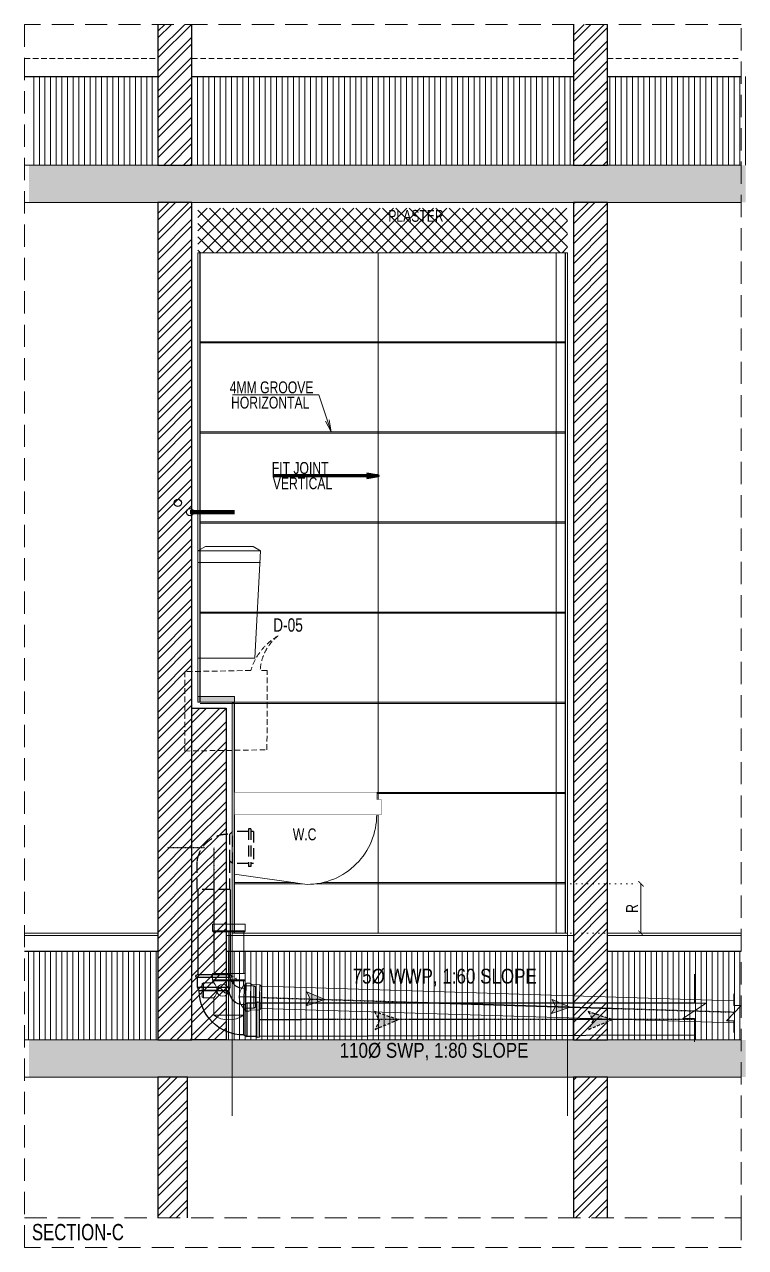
# Model space of a CAD drawing. Header units: inches. Extents: x 899679 to 12882928, y -3363313 to 527800.
# Drawn here: x 911283 to 913715, y 508995 to 513120 of the extents above; entities that cross this region are included whole.
import ezdxf

# ---------------------------------------------------------------- set-up
doc = ezdxf.new("R2010")
doc.units = ezdxf.units.IN
doc.header["$LTSCALE"] = 150
for name, pattern in [('CENTER', [2, 1.25, -0.25, 0.25, -0.25]), ('DASHED', [0.75, 0.5, -0.25]), ('DASHED2', [0.375, 0.25, -0.125]), ('DOT2', [0.125, 0, -0.125]), ('HIDDEN', [0.375, 0.25, -0.125]), ('HIDDEN2', [0.1875, 0.125, -0.0625])]:
    doc.linetypes.add(name, pattern=pattern)
for name, color, linetype, lineweight in [('DOTTED LINE-MSA', 3, 'HIDDEN2', 13), ('ele02', 4, 'Continuous', 9), ('FILING-MSA', 253, 'Continuous', 9), ('g-cent-sym', 8, 'Continuous', 15), ('g-ele-02', 8, 'Continuous', 9), ('g-r.c.c', 8, 'Continuous', 15), ('g-text', 8, 'Continuous', 9), ('g-wall', 8, 'Continuous', 30), ('P.FIXTURE-MSA', 8, 'Continuous', 5), ('P_SOIL WASTE PIPE', 6, 'DASHED2', 30), ('P_SW PIPE', 6, 'Continuous', 9), ('P_WW PIPE', 4, 'Continuous', 9), ('PLASTER', 3, 'Continuous', 9), ('SHEET', 7, 'Continuous', 13), ('TEXT DETAIL-MSA', 212, 'Continuous', 13), ('TILE', 8, 'Continuous', 13), ('WALL HATCH-MSA', 251, 'Continuous', 9), ('WALL TILE', 250, 'Continuous', 13)]:
    doc.layers.add(name, color=color, linetype=linetype, lineweight=lineweight)
for name, color, linetype in [('g-sol250', 8, 'Continuous'), ('P_DOMESTIC GRAVITY PIPE', 3, 'Continuous'), ('P_FLUSHING GRAVITY PIPE', 150, 'Continuous'), ('P_WASTE WATER PIPE', 4, 'DASHED2'), ('R.C.C HATCH-MSA', 250, 'Continuous'), ('TILE HATCH', 253, 'Continuous'), ('TILE SECTION', 152, 'Continuous')]:
    doc.layers.add(name, color=color, linetype=linetype)
doc.styles.add('AR', font='swisscl.ttf')
doc.styles.add('ARIAL', font='swisscl.ttf')
doc.styles.add('arial unicode', font='swisscl.ttf', dxfattribs={"height": 165})
doc.styles.add('PLUMBING TEXT', font='ARIALN.TTF')
doc.dimstyles.new('25', dxfattribs={"dimtxt": 40, "dimasz": 18, "dimexe": 0, "dimexo": 0, "dimgap": 10, "dimtad": 1, "dimdec": 0, "dimzin": 3, "dimdsep": 46, "dimtxsty": 'ARIAL', "dimblk": 'ARCHTICK', "dimcen": 0, "dimclrd": 256, "dimclre": 256, "dimclrt": 256, "dimadec": 0, "dimazin": 0, "dimtfac": 1, "dimtdec": 0, "dimtmove": 1, "dimatfit": 0, "dimfxl": 1, "dimtolj": 1, "dimtzin": 0, "dimlwd": 18, "dimlwe": 5, "dimarcsym": 0})
doc.dimstyles.new('75', dxfattribs={"dimtxt": 115, "dimasz": 50, "dimexe": 75, "dimexo": 0, "dimgap": 25, "dimtad": 1, "dimdec": 0, "dimzin": 0, "dimdsep": 46, "dimtxsty": 'ARIAL', "dimblk": 'ARCHTICK', "dimcen": 0.09, "dimdle": 75, "dimclrd": 256, "dimclre": 256, "dimclrt": 256, "dimadec": 0, "dimazin": 0, "dimtfac": 1, "dimtdec": 0, "dimtofl": 0, "dimtmove": 1, "dimatfit": 0, "dimfxl": 1, "dimtolj": 1, "dimtzin": 0, "dimlwd": -1, "dimlwe": -1, "dimarcsym": 0})
pattern_1 = [(45, (-914456.615, -541239.953), (-33.6759605, 33.6759605), []), (45, (-914434.165, -541239.953), (-33.6759605, 33.6759605), [])]

# ---------------------------------------------------------------- blocks, each defined once
blk = doc.blocks.new('_ArchTick')
at = {"color": 0, "linetype": 'ByBlock', "const_width": 0.15}
blk.add_lwpolyline([(-0.5, -0.5), (0.5, 0.5)], dxfattribs=at)
blk = doc.blocks.new('W.S SIDE ELE.')
for points in [[(479.6, 25), (0, 25), (0, 0), (479.6, 0)], [(494.6, 0), (0, 0), (0, -50), (494.6, -50)]]:
    blk.add_lwpolyline(points, close=True)
blk.add_lwpolyline([(479.6, -50), (0, -50), (0, -250.8), (244.5, -285.1, 0.414214), (479.6, -50)], format="xyb", close=True)
blk.add_wipeout([(479.6, 25), (0, 25), (0, 0), (479.6, 0)])
blk.add_wipeout([(494.6, 0), (0, 0), (0, -50), (494.6, -50)])
blk = doc.blocks.new('*D54')
at = {"layer": 'Defpoints', "color": 0, "transparency": 16777216}
for p in [(1823.8, 1227), (1823.8, 1060), (2079.1, 1060)]:
    blk.add_point(p, dxfattribs=at)
at = {"layer": 'TEXT DETAIL-MSA', "linetype": 'DOT2', "lineweight": 5, "transparency": 16777216}
for p, q in [((1823.8, 1227), (2079.1, 1227)), ((1823.8, 1060), (2079.1, 1060))]:
    blk.add_line(p, q, dxfattribs=at)
at = {"layer": 'TEXT DETAIL-MSA', "lineweight": 18, "transparency": 16777216}
blk.add_line((2079.1, 1227), (2079.1, 1060), dxfattribs=at)
at = {"layer": 'TEXT DETAIL-MSA', "linetype": 'ByBlock', "lineweight": 18, "transparency": 16777216, "xscale": 18, "yscale": 18, "zscale": 18}
for p, rotation in [((2079.1, 1227), 90), ((2079.1, 1060), 270)]:
    blk.add_blockref('_ArchTick', p, dxfattribs=dict(at, rotation=rotation))
at = {"layer": 'TEXT DETAIL-MSA', "transparency": 16777216, "insert": (2049.1, 1143.5), "char_height": 40, "attachment_point": 5, "rotation": 90, "style": 'ARIAL'}
blk.add_mtext('\\A1;R', dxfattribs=at)
blk = doc.blocks.new('A$C9c2250e5')
at = {"layer": 'P.FIXTURE-MSA'}
for p, q in [((-186, 376.4), (-211.2, 361.7)), ((-25.2, 376.4), (-186, 376.4)), ((-25.2, 376.4), (0, 361.7)), ((-211.2, 361.7), (-191.6, 0)), ((0, 361.7), (-211.2, 361.7)), ((0, 0), (0, 361.7)), ((0, 322.6), (-211.2, 322.6)), ((-191.6, 0), (0, 0))]:
    blk.add_line(p, q, dxfattribs=at)
blk = doc.blocks.new('A$C610D543C')
at = {"layer": 'P_SOIL WASTE PIPE'}
for p, q in [((0, -20.3), (0, 75.6)), ((-110, -20.3), (0, -20.3))]:
    blk.add_line(p, q, dxfattribs=at)
for points in [[(-190, 175.4), (-190, 66.9)], [(-190, 175.4), (-181.3, 175.4)], [(-181.3, 184.7), (-172.6, 184.7)], [(-181.3, 184.7), (-181.3, 57.7)], [(-172.6, 184.7), (-172.6, 57.7)], [(-172.6, 175.4), (-118.7, 175.4)], [(-118.7, 66.9), (-118.7, 175.4)], [(-118.7, 175.4), (-110, 166.8)], [(-110, 75.6), (-110, 166.8)], [(-110, 75.6), (-110, 166.8)], [(-190, 66.9), (-181.3, 66.9)], [(-181.3, 57.7), (-172.6, 57.7)], [(-172.6, 66.9), (-118.7, 66.9)], [(-118.7, 66.9), (-110, 75.6)], [(-110, -20.3), (-110, 75.6)]]:
    blk.add_lwpolyline(points, dxfattribs=at)
blk.add_arc((-104.1, 61.9), 105, 7.4857, 93.21, dxfattribs=at)
blk = doc.blocks.new('SOIL WASTE ARROW')
at = {"layer": 'P_SOIL WASTE PIPE', "ltscale": 0.025}
blk.add_hatch(color=256, dxfattribs=at).paths.add_polyline_path([(481729.92, -256826.03), (481737.16, -256823.3), (481735.75, -256826.03), (481737.16, -256828.77)])
at = {"layer": 'P_SOIL WASTE PIPE', "color": 7, "linetype": 'ByBlock', "ltscale": 0.025}
blk.add_lwpolyline([(481729.92, -256826.03), (481737.16, -256823.3), (481735.75, -256826.03), (481737.16, -256828.77), (481729.92, -256826.03)], close=True, dxfattribs=at)
blk = doc.blocks.new('A$Cd4e59e3e')
at = {"layer": 'P_SOIL WASTE PIPE', "linetype": 'Continuous'}
for p, q in [((-56, 0), (56, 0)), ((-55.6, -41.9), (-55.6, -8.6)), ((-55.6, -8.6), (56, -8.6)), ((56, -8.6), (56, -41.9)), ((-50.9, -53.1), (-55.6, -41.9)), ((56, -41.9), (-55.6, -41.9)), ((50.2, -53.1), (-50.9, -53.1)), ((56, -41.9), (50.2, -53.1)), ((-153.7, -207.1), (-153.7, -95.1)), ((-145.1, -95.1), (-111.8, -95.1)), ((-145.1, -206.7), (-145.1, -95.1)), ((-111.8, -95.1), (-100.6, -100.9)), ((-111.8, -95.1), (-100.6, -100.9)), ((-111.8, -95.1), (-111.8, -206.7)), ((-100.6, -100.9), (-100.6, -202)), ((-100.6, -202), (-111.8, -206.7)), ((-111.8, -206.7), (-145.1, -206.7))]:
    blk.add_line(p, q, dxfattribs=at)
at = {"layer": 'P_SOIL WASTE PIPE', "linetype": 'Continuous', "ltscale": 200}
for p, q in [((-111.8, -95.7), (-100.6, -101.4)), ((-111.8, -95.7), (-111.8, -207.3)), ((-111.8, -95.7), (-100.6, -101.4)), ((-111.8, -95.7), (-111.8, -207.3)), ((-100.6, -101.4), (-100.6, -202.5)), ((-100.6, -101.4), (-100.6, -202.5)), ((-100.6, -202.5), (-111.8, -207.3)), ((-100.6, -202.5), (-111.8, -207.3))]:
    blk.add_line(p, q, dxfattribs=at)
for radius in [48.3, 149.4]:
    blk.add_arc((-100.6, -53.1), radius, 270, 360, dxfattribs=at)
at = {"layer": 'P_SOIL WASTE PIPE', "linetype": 'Continuous'}
for centre, major_axis, start_param, end_param in [((-55.5, -4.3), (-3.06, 3.06), 5.596847, 8.613303), ((55.9, -4.3), (-3.05, 3.05), 2.381065, 5.472916), ((-149.4, -95.2), (-3.05, -3.05), 2.381065, 5.472916), ((-149.4, -206.6), (-3.06, -3.06), 5.596847, 8.613303)]:
    blk.add_ellipse(centre, major_axis=major_axis, ratio=1, start_param=start_param, end_param=end_param, dxfattribs=at)
blk = doc.blocks.new('ARR')
at = {"ltscale": 0.025}
h = blk.add_hatch(color=256, dxfattribs=at)
edge = h.paths.add_edge_path()
edge.add_line((249, 94), (0, 0))
edge.add_line((0, 0), (249, -94))
edge.add_line((249, -94), (200, 0))
edge.add_line((200, 0), (249, 94))
at = {"color": 7, "linetype": 'Continuous', "ltscale": 0.025}
blk.add_lwpolyline([(249, 94), (0, 0), (249, -94), (200, 0)], close=True, dxfattribs=at)
blk = doc.blocks.new('PIPE POINT 110 DIA')
at = {"linetype": 'ByBlock'}
for p, q in [((0, 55), (7.1, 62.1)), ((7.1, 62.1), (7.1, 0)), ((46.5, 62.1), (7.1, 62.1)), ((52.2, 63.3), (52.2, 0)), ((75.3, 63.5), (75.3, 0)), ((0, 55), (0, 0)), ((0, -55), (0, 0)), ((84.2, 0), (5.9, 0)), ((7.1, -62.1), (7.1, 0)), ((52.2, -63.3), (52.2, 0)), ((75.3, -63.5), (75.3, 0)), ((84.2, 57.3), (84.2, 0)), ((84.2, -57.3), (84.2, 0)), ((0, -55), (7.1, -62.1)), ((46.5, -62.1), (7.1, -62.1))]:
    blk.add_line(p, q, dxfattribs=at)
for points in [[(57.3, 69.2), (57.4, 69.2)], [(57.3, -69.2), (57.4, -69.2)]]:
    blk.add_lwpolyline(points, dxfattribs=at)
for centre, radius, start, end in [((46, 69.1), 7.11, 274.28722, 329.92906), ((58.5, 62.2), 7.15, 99.28525, 151.43975), ((64.1, 30.3), 39.5, 80.2351, 99.76905), ((69.6, 62.2), 7.15, 28.29022, 80.44476), ((82.2, 69), 7.15, 208.41222, 256.41464), ((79.3, 57.3), 4.94, 359.99999, 75.43306), ((79.3, -57.3), 4.94, 284.56694, 0.00002), ((46, -69.1), 7.11, 30.07094, 85.71277), ((58.5, -62.2), 7.15, 208.56024, 260.71475), ((64.1, -30.3), 39.5, 260.23094, 279.76491), ((69.6, -62.2), 7.15, 279.55525, 331.70977), ((82.2, -69), 7.15, 103.58535, 151.58778)]:
    blk.add_arc(centre, radius, start, end, dxfattribs=at)
blk = doc.blocks.new('A$C2030b0da')
at = {"layer": 'P_SOIL WASTE PIPE', "linetype": 'Continuous'}
blk.add_line((-86.5, 66.2, 0), (-80.7, 55, 0), dxfattribs=at)
at = {"layer": 'P_WW PIPE'}
for p, q in [((-163.3, 246.9, 0), (-53.3, 246.9, 0)), ((-163.3, 246.9, 0), (-163.3, 224.7, 0)), ((-163.3, 224.7, 0), (-53.3, 224.7, 0)), ((-161.5, 221.7, 0), (-163.3, 224.7, 0)), ((-161.5, 221.7, 0), (-55.1, 221.7, 0)), ((-158.3, 221.7, 0), (-158.3, 81.4, 0)), ((-108.3, 221.7, 0), (-108.3, 81.4, 0)), ((-58.3, 221.7, 0), (-58.3, 81.4, 0)), ((-55.1, 221.7, 0), (-53.3, 224.7, 0)), ((-53.3, 246.9, 0), (-53.3, 224.7, 0)), ((-199, 46.3), (-194, 49.3)), ((-199, 46.3), (-199, 2.3)), ((-194, 49.3), (-194, -0.7)), ((-159, 49.3), (-194, 49.3)), ((-54, 81.4), (-164, 81.4)), ((-164, 81.4), (-164, 59.3)), ((-54, 59.3), (-164, 59.3)), ((-162.2, 56.3), (-164, 59.3)), ((-55.8, 56.3), (-162.2, 56.3)), ((-159, 56.3), (-159, 49.3)), ((-59, 39.3), (-59, 56.3)), ((-59, 56.3), (-59, 39.3)), ((-55.8, 56.3), (-54, 59.3)), ((-54, 81.4), (-54, 59.3)), ((-149, 24.3), (-199, 24.3)), ((-194, -0.7), (-199, 2.3)), ((-74, 1.8), (-19, 1.8)), ((-59, 39.3), (-24, 39.3)), ((-24, 39.3), (-24, -35.7)), ((-19, 36.3), (-24, 39.3)), ((-19, 36.3), (-19, -32.7)), ((-159, -0.7), (-194, -0.7)), ((-159, -0.7), (-159, -59.2)), ((-59, -59.2), (-59, -35.7)), ((-59, -35.7), (-24, -35.7)), ((-19, -32.7), (-24, -35.7)), ((-59, -59.2), (-159, -59.2))]:
    blk.add_line(p, q, dxfattribs=at)
blk.add_circle((-129, 24.3), 20, dxfattribs=at)
for centre, radius, start, end in [((-185.2, 24.3), 36.3, 316.3972, 43.6028), ((-19.6, 1.8), 54.4, 136.3972, 223.6028), ((-109, 8.8), 84.4, 233.691, 306.309)]:
    blk.add_arc(centre, radius, start, end, dxfattribs=at)
blk.add_spline([(-149, 24.3), (-142.5, 31.3), (-129.5, 24.3), (-121.5, 15.8), (-109, 24.3)], degree=3, dxfattribs=at)
at = {"layer": 'P_WW PIPE', "xscale": -0.6818181818181818, "yscale": 0.6818181818181818, "zscale": 0.6818181818181818, "rotation": 358.233084483686}
blk.add_blockref('PIPE POINT 110 DIA', (0, 0), dxfattribs=at)
blk = doc.blocks.new('G$C2F276C41')
at = {"layer": 'FILING-MSA'}
h = blk.add_hatch(dxfattribs=at)
h.set_pattern_fill('ANSI31', color=251, scale=6, angle=45)
h.set_pattern_definition([(90, (-915542.858, -541239.953), (-19.05, 0), [])])
h.paths.add_polyline_path([(450, 3950), (15, 3950), (15, 3650), (450, 3650)])
h.paths.add_polyline_path([(1851.8, 3950), (565, 3950), (565, 3650), (1851.8, 3650)])
h.paths.add_polyline_path([(2431.8, 3950), (1966.8, 3950), (1966.8, 3650), (2431.8, 3650)])
h = blk.add_hatch(dxfattribs=at)
h.set_pattern_fill('ANSI31', color=251, scale=150, angle=45)
h.set_pattern_definition([(90, (-1041272.754, -677706.016), (-18.75, 0), [])])
h.paths.add_polyline_path([(2431.8, 700), (2431.8, 1000), (1966.8, 1000), (1966.8, 700)])
h.paths.add_polyline_path([(450, 700), (450, 1000), (0, 1000), (0, 700)])
h.paths.add_polyline_path([(680, 1000), (680, 700), (1851.8, 700), (1851.8, 1000)])
at = {"layer": 'g-sol250'}
h = blk.add_hatch(color=251, dxfattribs=at)
h.dxf.hatch_style = 1
h.paths.add_polyline_path([(708, 1859), (585, 1859), (585, 1839), (708, 1839)])
at = {"layer": 'R.C.C HATCH-MSA'}
h = blk.add_hatch(color=251, dxfattribs=at)
h.dxf.hatch_style = 1
h.paths.add_polyline_path([(2431.8, 700), (15, 700), (15, 575), (2431.8, 575)])
h.paths.add_polyline_path([(2431.8, 3650), (15, 3650), (15, 3525), (2431.8, 3525)])
at = {"layer": 'TILE HATCH'}
h = blk.add_hatch(dxfattribs=at)
h.set_pattern_fill('ANSI37', color=251, scale=10, angle=180)
h.set_pattern_definition([(225, (-914456.615, -541239.953), (22.4506403, -22.4506403), []), (315, (-914456.615, -541239.953), (22.4506403, 22.4506403), [])])
h.paths.add_polyline_path([(1831.8, 3505), (585, 3505), (585, 3355), (1831.8, 3355)])
at = {"layer": 'WALL HATCH-MSA'}
h = blk.add_hatch(dxfattribs=at)
h.set_pattern_fill('ANSI32', color=251, scale=5)
h.set_pattern_definition(pattern_1)
h.paths.add_polyline_path([(565, 4125), (450, 4125), (450, 3650), (565, 3650)])
h.paths.add_polyline_path([(1966.8, 4125), (1851.8, 4125), (1851.8, 3650), (1966.8, 3650)])
h = blk.add_hatch(dxfattribs=at)
h.set_pattern_fill('ANSI32', color=251, scale=5)
h.set_pattern_definition([(45, (-914456.615, -541247.953), (-33.6759605, 33.6759605), []), (45, (-914434.165, -541247.953), (-33.6759605, 33.6759605), [])])
h.paths.add_polyline_path([(565, 700), (565, 3525), (450, 3525), (450, 700)])
h.paths.add_polyline_path([(1966.8, 700), (1966.8, 3525), (1851.8, 3525), (1851.8, 700)])
h = blk.add_hatch(dxfattribs=at)
h.set_pattern_fill('ANSI32', color=251, scale=5)
h.set_pattern_definition(pattern_1)
h.paths.add_polyline_path([(680, 700), (565, 700), (565, 1819), (680, 1819)])
h = blk.add_hatch(dxfattribs=at)
h.set_pattern_fill('ANSI32', color=251, scale=5)
h.set_pattern_definition(pattern_1)
h.paths.add_polyline_path([(550, 575), (450, 575), (450, 100), (550, 100)])
h.paths.add_polyline_path([(1966.8, 575), (1851.8, 575), (1851.8, 100), (1966.8, 100)])
at = {"layer": 'DOTTED LINE-MSA', "color": 251}
for p, q in [((0, 4010), (450, 4010)), ((565, 4010), (1851.8, 4010)), ((1966.8, 4010), (2416.8, 4010))]:
    blk.add_line(p, q, dxfattribs=at)
at = {"layer": 'ele02', "color": 251}
blk.add_line((585, 3355), (1831.8, 3355), dxfattribs=at)
at = {"layer": 'g-cent-sym', "color": 251, "linetype": 'HIDDEN', "ltscale": 0.5, "elevation": 1}
blk.add_lwpolyline([(540.6, 1942.3), (540.3, 1674.6), (817.9, 1678.5), (818.2, 1946.2), (795.1, 1946.2, -0.217962), (855.6, 2063.1, 0.191526), (763.4, 1946.3)], format="xyb", close=True, dxfattribs=at)
at = {"layer": 'g-ele-02', "color": 251}
blk.add_lwpolyline([(708, 1859), (585, 1859), (585, 1839), (708, 1839)], close=True, dxfattribs=at)
at = {"layer": 'g-r.c.c', "color": 251}
for points in [[(2416.8, 3650), (0, 3650)], [(0, 3525), (2416.8, 3525)], [(2416.8, 700), (0, 700)], [(0, 575), (2416.8, 575)]]:
    blk.add_lwpolyline(points, dxfattribs=at)
at = {"layer": 'g-wall', "color": 251}
for p, q in [((0, 3950), (450, 3950)), ((565, 3950), (1851.8, 3950)), ((1966.8, 3950), (2416.8, 3950)), ((0, 1000, 0), (450, 1000)), ((680, 1000), (1851.8, 1000)), ((1966.8, 1000), (2416.8, 1000))]:
    blk.add_line(p, q, dxfattribs=at)
for points in [[(450, 4125), (450, 3650), (565, 3650), (565, 4125)], [(1851.8, 4125), (1851.8, 3650), (1966.8, 3650), (1966.8, 4125)], [(550, 100), (550, 575), (450, 575), (450, 100)], [(1966.8, 100), (1966.8, 575), (1851.8, 575), (1851.8, 100)]]:
    blk.add_lwpolyline(points, dxfattribs=at)
for points in [[(565, 700), (565, 3525), (450, 3525), (450, 700)], [(1966.8, 700), (1966.8, 3525), (1851.8, 3525), (1851.8, 700)], [(680, 700), (565, 700), (565, 1819), (680, 1819)]]:
    blk.add_lwpolyline(points, close=True, dxfattribs=at)
at = {"layer": 'PLASTER', "color": 251}
blk.add_lwpolyline([(700.4, 444), (700.4, 1839), (585, 1839), (585, 3355), (1831.8, 3355), (1831.8, 444)], dxfattribs=at)
at = {"layer": 'SHEET', "color": 251, "linetype": 'HIDDEN', "ltscale": 2}
for points in [[(0, 100), (2416.8, 100), (2416.8, 4125), (0, 4125)], [(0, 100), (2416.8, 100), (2416.8, 0), (0, 0)]]:
    blk.add_lwpolyline(points, close=True, dxfattribs=at)
at = {"layer": 'TILE', "color": 251}
for p, q in [((0, 1060, 0), (450, 1060)), ((0, 1052, 0), (450, 1052)), ((680, 1052), (1851.8, 1052)), ((700.4, 1060), (1831.8, 1060)), ((1966.8, 1060), (2416.8, 1060)), ((1966.8, 1052), (2416.8, 1052))]:
    blk.add_line(p, q, dxfattribs=at)
at = {"layer": 'TILE SECTION', "color": 251}
for points in [[(593, 1839), (593, 3355)], [(1823.8, 3355), (1823.8, 1060)], [(708.4, 1060), (708.4, 1835), (700.4, 1835)]]:
    blk.add_lwpolyline(points, dxfattribs=at)
at = {"layer": 'WALL TILE', "color": 251}
for p, q in [((1193, 3355), (1193, 1510)), ((1793, 3355), (1793, 1060)), ((593, 3055), (1823.8, 3055)), ((593, 3051), (1823.8, 3051)), ((593, 2751), (1823.8, 2751)), ((593, 2747), (1823.8, 2747)), ((593, 2447), (1823.8, 2447)), ((593, 2443), (1823.8, 2443)), ((593, 2143), (1823.8, 2143)), ((593, 2139), (1823.8, 2139)), ((593, 1839), (1823.8, 1839)), ((593, 1835), (1823.8, 1835)), ((708.4, 1535), (1823.8, 1535)), ((708.4, 1531), (1823.8, 1531)), ((1193, 1459.2), (1193, 1060)), ((708.4, 1231), (909.6, 1231)), ((708.4, 1227), (938.1, 1227)), ((984.2, 1227), (1823.8, 1227)), ((1006.1, 1231), (1823.8, 1231))]:
    blk.add_line(p, q, dxfattribs=at)
at = {"color": 251, "xscale": -1}
blk.add_blockref('A$C9c2250e5', (585, 1988), dxfattribs=at)
at = {"layer": 'g-cent-sym', "color": 251, "linetype": 'DASHED', "lineweight": 0, "ltscale": 100, "style": 'ARIAL'}
blk.add_text('D-05', height=45, dxfattribs=at).set_placement((838.9, 2077.1, 0))
at = {"layer": 'g-text', "color": 251, "style": 'arial unicode'}
for s, height, p in [('PLASTER', 40, (1226.9, 3459.4, 0)), ('4MM GROOVE ', 40, (692.1, 2881.1, 0)), ('HORIZONTAL', 40, (696.7, 2829.7, 0)), ('FIT JOINT', 40, (834, 2609.1, 0)), ('VERTICAL', 40, (837.5, 2557.6, 0)), ('SECTION-C', 55, (25.3, 24.5))]:
    blk.add_text(s, height=height, dxfattribs=at).set_placement(p)
at = {"layer": 'g-text', "color": 251, "insert": (984.7, 1393.3), "char_height": 40, "width": 128.218, "attachment_point": 6, "style": 'arial unicode'}
blk.add_mtext('W.C', dxfattribs=at)
at = {"layer": 'TEXT DETAIL-MSA', "color": 251}
dim = blk.add_linear_dim(base=(2079.1, 1060), p1=(1823.8, 1227), p2=(1823.8, 1060), angle=90, text='R', dimstyle='25', dxfattribs=at)
dim.commit()
dim.dimension.update_dxf_attribs({"geometry": '*D54', "text_midpoint": (2049.1, 1143.5)})
at = {"layer": 'g-text', "color": 251}
for points, override in [([(1034.1, 2751), (992.9, 2876), (701.9, 2876)], {"dimtxt": 90, "dimasz": 40, "dimgap": 10, "dimtad": 0, "dimtxsty": 'AR', "dimclrd": 256, "dimldrblk": 'Open'}), ([(1193, 2602.7, 0), (837.4, 2602.7, 0)], {"dimscale": 1, "dimtxt": 90, "dimasz": 40, "dimgap": 10, "dimtad": 0, "dimtxsty": 'AR', "dimclrd": 256, "dimldrblk": 'Open', "dimlwd": 65535})]:
    blk.add_leader(points, dimstyle='75', override=override, dxfattribs=at)
at = {"layer": 'P.FIXTURE-MSA', "color": 251}
blk.add_blockref('W.S SIDE ELE.', (708.4, 1510), dxfattribs=at)

msp = doc.modelspace()

# ---------------------------------------------------------------- block references
at = {"color": 1}
msp.add_blockref('G$C2F276C41', (911282.92, 508994.66), dxfattribs=at)

# ---------------------------------------------------------------- next in the draw order: linework, layer by layer
at = {"layer": 'P_DOMESTIC GRAVITY PIPE', "const_width": 15}
msp.add_lwpolyline([(911841.29, 511474.71), (911991.34, 511474.71)], dxfattribs=at)
at = {"layer": 'P_DOMESTIC GRAVITY PIPE'}
msp.add_circle((911841.29, 511474.71), 11.99, dxfattribs=at)
at = {"layer": 'P_FLUSHING GRAVITY PIPE'}
msp.add_circle((911800.14, 511506.21), 11.99, dxfattribs=at)
at = {"layer": 'P_SOIL WASTE PIPE', "linetype": 'Continuous'}
for p, q in [((911867.2, 510202.2), (911867.2, 509914.26)), ((911977.2, 510202.2), (911977.2, 509914.26))]:
    msp.add_line(p, q, dxfattribs=at)
at = {"layer": 'P_SOIL WASTE PIPE', "linetype": 'Continuous', "ltscale": 200}
for p, q in [((913542.76, 509818.61), (912075.24, 509818.61)), ((912075.24, 509707.13), (913542.76, 509711.83))]:
    msp.add_line(p, q, dxfattribs=at)
msp.add_arc((912022.14, 509917.8), 48.33, 180, 270, dxfattribs=at)
at = {"layer": 'P_SW PIPE', "elevation": 0}
msp.add_lwpolyline([(913542.76, 509916.34), (913542.76, 509819.18), (913582.08, 509819.18), (913503.45, 509767.38), (913542.76, 509767.38), (913542.76, 509688.49)], dxfattribs=at)
at = {"layer": 'P_WASTE WATER PIPE', "color": 252, "linetype": 'CENTER', "ltscale": 0.005}
for p, q in [((911766.33, 510343.7), (911890.74, 510343.7)), ((911921.43, 510342.8, 0), (911921.29, 509957.15, 0)), ((912080.68, 509837.94, 0), (913678.54, 509788.65, 0)), ((913542.76, 509763.4, 0), (912075.24, 509763.17))]:
    msp.add_line(p, q, dxfattribs=at)
at = {"layer": 'P_WW PIPE'}
for p, q in [((911982.03, 509892.6, 0), (911982.03, 509890.83, 0)), ((911985.66, 509909.19), (911985.66, 509907.43)), ((911987.03, 509895.6, 0), (911987.03, 509884.58, 0)), ((912083.2, 509876.31, 0), (913674.96, 509827.21, 0)), ((912080.89, 509801.35, 0), (913674.96, 509752.18, 0))]:
    msp.add_line(p, q, dxfattribs=at)
at = {"layer": 'P_WW PIPE', "elevation": 0}
msp.add_lwpolyline([(913674.96, 509850.1), (913674.96, 509810.83), (913699.53, 509810.83), (913650.39, 509758.91), (913674.96, 509758.91), (913674.96, 509719.64)], dxfattribs=at)

# ---------------------------------------------------------------- next in the draw order: block references
at = {"color": 1}
msp.add_blockref('A$C2030b0da', (912080.68, 509837.94, 0), dxfattribs=at)
at = {"layer": 'P_SOIL WASTE PIPE', "color": 1, "linetype": 'ByBlock', "lineweight": 5, "ltscale": 0.3, "xscale": -1}
msp.add_blockref('A$C610D543C', (911865.58, 510222.52), dxfattribs=at)
at = {"layer": 'P_SOIL WASTE PIPE', "color": 2, "xscale": -1}
msp.add_blockref('A$Cd4e59e3e', (911921.4, 509914.26, 0), dxfattribs=at)
at = {"layer": 'P_SOIL WASTE PIPE', "ltscale": 0.07, "xscale": -10.99147611648755, "yscale": 10.99147611648755, "zscale": 10.99147611648755, "rotation": 1.990487797669545}
for p in [(6106222.38, 3514868.73, 0), (6106943.44, 3514868.84, 0)]:
    msp.add_blockref('SOIL WASTE ARROW', p, dxfattribs=at)
at = {"layer": 'P_WW PIPE', "xscale": -0.25, "yscale": 0.25, "zscale": 0.25, "rotation": 358.233084483686}
for p in [(912296.2, 509831.29, 0), (913123.67, 509805.77, 0)]:
    msp.add_blockref('ARR', p, dxfattribs=at)

# ---------------------------------------------------------------- next in the draw order: texts
at = {"layer": 'P_SW PIPE', "style": 'PLUMBING TEXT'}
msp.add_text('110Ø SWP, 1:80 SLOPE', height=50, dxfattribs=at).set_placement((912345.82, 509634.85))
at = {"layer": 'P_WW PIPE', "lineweight": 30, "insert": (912389.84, 509934.98), "char_height": 50, "width": 623.9432, "attachment_point": 1, "style": 'PLUMBING TEXT'}
msp.add_mtext('75Ø WWP, 1:60 SLOPE', dxfattribs=at)

doc.saveas('drawing.dxf')
